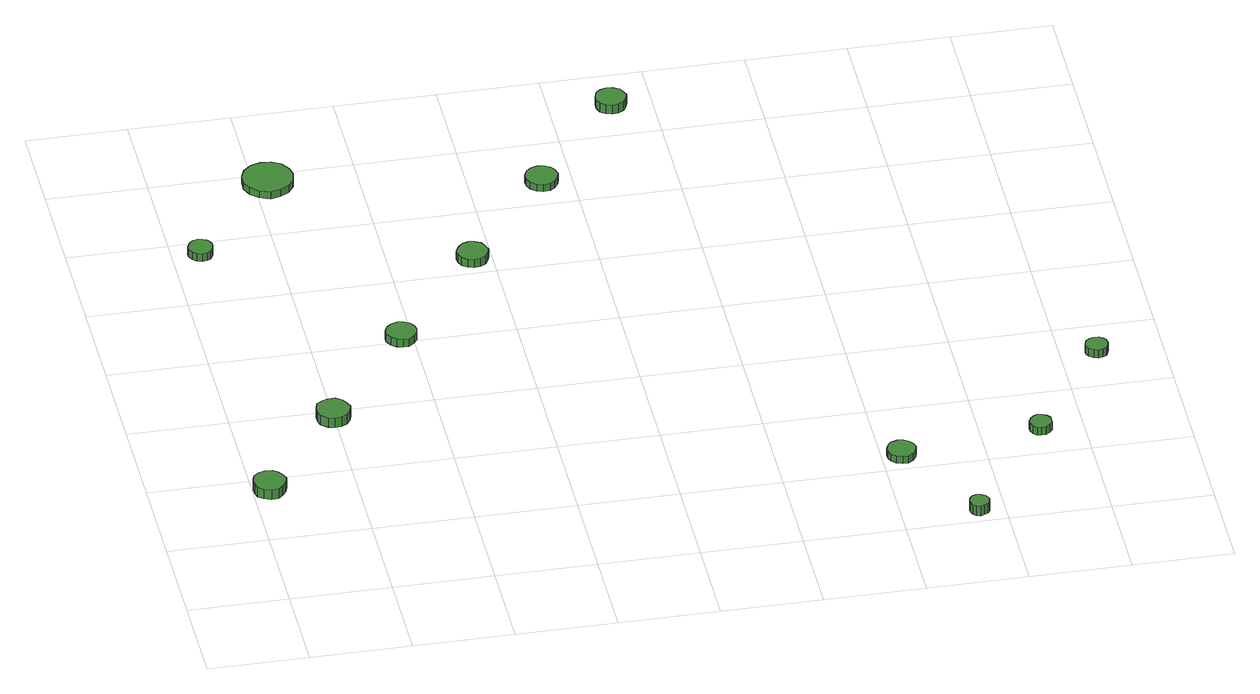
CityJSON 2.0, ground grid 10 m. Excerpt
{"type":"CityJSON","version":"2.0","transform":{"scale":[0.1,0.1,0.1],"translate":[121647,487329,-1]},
"CityObjects":{
"tree1":{"type":"SolitaryVegetationObject","attributes":{"function":"something"},"geometry":[{"type":"MultiSurface","lod":"1","boundaries":[[[0,1,2,3,4,5,6,7,8,9,10,11,12,13,14]],[[15,16,17,18,19,20,21,22,23,24,25,26,27,28,29]],[[0,29,28,1]],[[1,28,27,2]],[[2,27,26,3]],[[3,26,25,4]],[[4,25,24,5]],[[5,24,23,6]],[[6,23,22,7]],[[7,22,21,8]],[[8,21,20,9]],[[9,20,19,10]],[[10,19,18,11]],[[11,18,17,12]],[[12,17,16,13]],[[13,16,15,14]],[[14,15,29,0]]]}]},
"tree2":{"type":"SolitaryVegetationObject","attributes":{"function":"something"},"geometry":[{"type":"MultiSurface","lod":"1","boundaries":[[[30,31,32,33,34,35,36,37,38,39,40,41,42,43,44]],[[45,46,47,48,49,50,51,52,53,54,55,56,57,58,59]],[[30,59,58,31]],[[31,58,57,32]],[[32,57,56,33]],[[33,56,55,34]],[[34,55,54,35]],[[35,54,53,36]],[[36,53,52,37]],[[37,52,51,38]],[[38,51,50,39]],[[39,50,49,40]],[[40,49,48,41]],[[41,48,47,42]],[[42,47,46,43]],[[43,46,45,44]],[[44,45,59,30]]]}]},
"tree3":{"type":"SolitaryVegetationObject","attributes":{"function":"something"},"geometry":[{"type":"MultiSurface","lod":"1","boundaries":[[[60,61,62,63,64,65,66,67,68,69,70,71,72,73,74]],[[75,76,77,78,79,80,81,82,83,84,85,86,87,88,89]],[[60,89,88,61]],[[61,88,87,62]],[[62,87,86,63]],[[63,86,85,64]],[[64,85,84,65]],[[65,84,83,66]],[[66,83,82,67]],[[67,82,81,68]],[[68,81,80,69]],[[69,80,79,70]],[[70,79,78,71]],[[71,78,77,72]],[[72,77,76,73]],[[73,76,75,74]],[[74,75,89,60]]]}]},
"tree4":{"type":"SolitaryVegetationObject","attributes":{"function":"something"},"geometry":[{"type":"MultiSurface","lod":"1","boundaries":[[[90,91,92,93,94,95,96,97,98,99,100,101,102,103,104]],[[105,106,107,108,109,110,111,112,113,114,115,116,117,118,119]],[[90,119,118,91]],[[91,118,117,92]],[[92,117,116,93]],[[93,116,115,94]],[[94,115,114,95]],[[95,114,113,96]],[[96,113,112,97]],[[97,112,111,98]],[[98,111,110,99]],[[99,110,109,100]],[[100,109,108,101]],[[101,108,107,102]],[[102,107,106,103]],[[103,106,105,104]],[[104,105,119,90]]]}]},
"tree5":{"type":"SolitaryVegetationObject","attributes":{"function":"something"},"geometry":[{"type":"MultiSurface","lod":"1","boundaries":[[[120,121,122,123,124,125,126,127,128,129,130,131,132,133,134]],[[135,136,137,138,139,140,141,142,143,144,145,146,147,148,149]],[[120,149,148,121]],[[121,148,147,122]],[[122,147,146,123]],[[123,146,145,124]],[[124,145,144,125]],[[125,144,143,126]],[[126,143,142,127]],[[127,142,141,128]],[[128,141,140,129]],[[129,140,139,130]],[[130,139,138,131]],[[131,138,137,132]],[[132,137,136,133]],[[133,136,135,134]],[[134,135,149,120]]]}]},
"tree6":{"type":"SolitaryVegetationObject","attributes":{"function":"something"},"geometry":[{"type":"MultiSurface","lod":"1","boundaries":[[[150,151,152,153,154,155,156,157,158,159,160,161,162,163,164]],[[165,166,167,168,169,170,171,172,173,174,175,176,177,178,179]],[[150,179,178,151]],[[151,178,177,152]],[[152,177,176,153]],[[153,176,175,154]],[[154,175,174,155]],[[155,174,173,156]],[[156,173,172,157]],[[157,172,171,158]],[[158,171,170,159]],[[159,170,169,160]],[[160,169,168,161]],[[161,168,167,162]],[[162,167,166,163]],[[163,166,165,164]],[[164,165,179,150]]]}]},
"tree7":{"type":"SolitaryVegetationObject","attributes":{"function":"something"},"geometry":[{"type":"MultiSurface","lod":"1","boundaries":[[[180,181,182,183,184,185,186,187,188,189,190,191,192,193,194]],[[195,196,197,198,199,200,201,202,203,204,205,206,207,208,209]],[[180,209,208,181]],[[181,208,207,182]],[[182,207,206,183]],[[183,206,205,184]],[[184,205,204,185]],[[185,204,203,186]],[[186,203,202,187]],[[187,202,201,188]],[[188,201,200,189]],[[189,200,199,190]],[[190,199,198,191]],[[191,198,197,192]],[[192,197,196,193]],[[193,196,195,194]],[[194,195,209,180]]]}]},
"tree8":{"type":"SolitaryVegetationObject","attributes":{"function":"something"},"geometry":[{"type":"MultiSurface","lod":"1","boundaries":[[[210,211,212,213,214,215,216,217,218,219,220,221,222,223,224]],[[225,226,227,228,229,230,231,232,233,234,235,236,237,238,239]],[[210,239,238,211]],[[211,238,237,212]],[[212,237,236,213]],[[213,236,235,214]],[[214,235,234,215]],[[215,234,233,216]],[[216,233,232,217]],[[217,232,231,218]],[[218,231,230,219]],[[219,230,229,220]],[[220,229,228,221]],[[221,228,227,222]],[[222,227,226,223]],[[223,226,225,224]],[[224,225,239,210]]]}]},
"tree9":{"type":"SolitaryVegetationObject","attributes":{"function":"something"},"geometry":[{"type":"MultiSurface","lod":"1","boundaries":[[[240,241,242,243,244,245,246,247,248,249,250,251,252,253,254]],[[255,256,257,258,259,260,261,262,263,264,265,266,267,268,269]],[[240,269,268,241]],[[241,268,267,242]],[[242,267,266,243]],[[243,266,265,244]],[[244,265,264,245]],[[245,264,263,246]],[[246,263,262,247]],[[247,262,261,248]],[[248,261,260,249]],[[249,260,259,250]],[[250,259,258,251]],[[251,258,257,252]],[[252,257,256,253]],[[253,256,255,254]],[[254,255,269,240]]]}]},
"tree10":{"type":"SolitaryVegetationObject","attributes":{"function":"something"},"geometry":[{"type":"MultiSurface","lod":"1","boundaries":[[[270,271,272,273,274,275,276,277,278,279,280,281,282,283,284]],[[285,286,287,288,289,290,291,292,293,294,295,296,297,298,299]],[[270,299,298,271]],[[271,298,297,272]],[[272,297,296,273]],[[273,296,295,274]],[[274,295,294,275]],[[275,294,293,276]],[[276,293,292,277]],[[277,292,291,278]],[[278,291,290,279]],[[279,290,289,280]],[[280,289,288,281]],[[281,288,287,282]],[[282,287,286,283]],[[283,286,285,284]],[[284,285,299,270]]]}]},
"tree11":{"type":"SolitaryVegetationObject","attributes":{"function":"something"},"geometry":[{"type":"MultiSurface","lod":"1","boundaries":[[[300,301,302,303,304,305,306,307,308,309,310,311,312,313,314]],[[315,316,317,318,319,320,321,322,323,324,325,326,327,328,329]],[[300,329,328,301]],[[301,328,327,302]],[[302,327,326,303]],[[303,326,325,304]],[[304,325,324,305]],[[305,324,323,306]],[[306,323,322,307]],[[307,322,321,308]],[[308,321,320,309]],[[309,320,319,310]],[[310,319,318,311]],[[311,318,317,312]],[[312,317,316,313]],[[313,316,315,314]],[[314,315,329,300]]]}]},
"tree12":{"type":"SolitaryVegetationObject","attributes":{"function":"something"},"geometry":[{"type":"MultiSurface","lod":"1","boundaries":[[[330,331,332,333,334,335,336,337,338,339,340,341,342,343,344]],[[345,346,347,348,349,350,351,352,353,354,355,356,357,358,359]],[[330,359,358,331]],[[331,358,357,332]],[[332,357,356,333]],[[333,356,355,334]],[[334,355,354,335]],[[335,354,353,336]],[[336,353,352,337]],[[337,352,351,338]],[[338,351,350,339]],[[339,350,349,340]],[[340,349,348,341]],[[341,348,347,342]],[[342,347,346,343]],[[343,346,345,344]],[[344,345,359,330]]]}]}
},
"vertices":[
[33,183,17],[31,189,17],[27,195,17],[22,198,17],[15,199,17],[8,197,17],[3,192,17],[1,186,17],[1,179,17],[3,173,17],[8,169,17],[15,166,17],[22,167,17],[27,171,17],[31,176,17],[31,176,6],[27,171,6],[22,167,6],[15,166,6],[8,169,6],[3,173,6],[1,179,6],[1,186,6],[3,192,6],[8,197,6],[15,199,6],[22,198,6],[27,195,6],[31,189,6],[33,183,6],
[116,288,18],[114,294,18],[110,300,18],[104,304,18],[97,304,18],[91,302,18],[85,298,18],[83,291,18],[83,284,18],[85,278,18],[91,273,18],[97,271,18],[104,272,18],[110,275,18],[114,281,18],[114,281,7],[110,275,7],[104,272,7],[97,271,7],[91,273,7],[85,278,7],[83,284,7],[83,291,7],[85,298,7],[91,302,7],[97,304,7],[104,304,7],[110,300,7],[114,294,7],[116,288,7],
[39,578,18],[38,582,18],[35,587,18],[31,589,18],[26,590,18],[21,588,18],[18,585,18],[15,580,18],[15,575,18],[18,570,18],[21,567,18],[26,565,18],[31,566,18],[35,568,18],[38,573,18],[38,573,9],[35,568,9],[31,566,9],[26,565,9],[21,567,9],[18,570,9],[15,575,9],[15,580,9],[18,585,9],[21,588,9],[26,590,9],[31,589,9],[35,587,9],[38,582,9],[39,578,9],
[203,404,17],[202,410,17],[198,415,17],[193,418,17],[187,419,17],[181,417,17],[176,413,17],[173,407,17],[173,401,17],[176,395,17],[181,391,17],[187,389,17],[193,389,17],[198,393,17],[202,398,17],[202,398,8],[198,393,8],[193,389,8],[187,389,8],[181,391,8],[176,395,8],[173,401,8],[173,407,8],[176,413,8],[181,417,8],[187,419,8],[193,418,8],[198,415,8],[202,410,8],[203,404,8],
[137,679,18],[135,689,18],[129,698,18],[120,703,18],[110,704,18],[100,701,18],[92,694,18],[88,685,18],[88,674,18],[92,665,18],[100,658,18],[110,654,18],[120,656,18],[129,661,18],[135,669,18],[135,669,10],[129,661,10],[120,656,10],[110,654,10],[100,658,10],[92,665,10],[88,674,10],[88,685,10],[92,694,10],[100,701,10],[110,704,10],[120,703,10],[129,698,10],[135,689,10],[137,679,10],
[296,520,18],[294,526,18],[291,532,18],[285,535,18],[279,536,18],[273,534,18],[268,529,18],[265,523,18],[265,517,18],[268,511,18],[273,507,18],[279,505,18],[285,506,18],[291,509,18],[294,514,18],[294,514,9],[291,509,9],[285,506,9],[279,505,9],[273,507,9],[268,511,9],[265,517,9],[265,523,9],[268,529,9],[273,534,9],[279,536,9],[285,535,9],[291,532,9],[294,526,9],[296,520,9],
[386,633,17],[384,640,17],[380,645,17],[375,648,17],[368,649,17],[362,647,17],[357,643,17],[354,636,17],[354,630,17],[357,624,17],[362,619,17],[368,617,17],[375,618,17],[380,621,17],[384,627,17],[384,627,9],[380,621,9],[375,618,9],[368,617,9],[362,619,9],[357,624,9],[354,630,9],[354,636,9],[357,643,9],[362,647,9],[368,649,9],[375,648,9],[380,645,9],[384,640,9],[386,633,9],
[634,123,14],[632,129,14],[629,133,14],[624,136,14],[618,137,14],[612,135,14],[608,131,14],[606,126,14],[606,120,14],[608,115,14],[612,111,14],[618,109,14],[624,109,14],[629,112,14],[632,117,14],[632,117,6],[629,112,6],[624,109,6],[618,109,6],[612,111,6],[608,115,6],[606,120,6],[606,126,6],[608,131,6],[612,135,6],[618,137,6],[624,136,6],[629,133,6],[632,129,6],[634,123,6],
[685,19,17],[684,23,17],[682,26,17],[678,28,17],[674,29,17],[670,28,17],[667,25,17],[666,21,17],[666,17,17],[667,13,17],[670,10,17],[674,9,17],[678,10,17],[682,12,17],[684,15,17],[684,15,6],[682,12,6],[678,10,6],[674,9,6],[670,10,6],[667,13,6],[666,17,6],[666,21,6],[667,25,6],[670,28,6],[674,29,6],[678,28,6],[682,26,6],[684,23,6],[685,19,6],
[475,748,18],[473,754,18],[470,759,18],[464,762,18],[458,763,18],[452,761,18],[447,757,18],[445,751,18],[445,745,18],[447,739,18],[452,735,18],[458,733,18],[464,734,18],[470,737,18],[473,742,18],[473,742,8],[470,737,8],[464,734,8],[458,733,8],[452,735,8],[447,739,8],[445,745,8],[445,751,8],[447,757,8],[452,761,8],[458,763,8],[464,762,8],[470,759,8],[473,754,8],[475,748,8],
[769,141,15],[769,145,15],[766,149,15],[762,151,15],[757,152,15],[753,150,15],[750,147,15],[748,143,15],[748,139,15],[750,134,15],[753,131,15],[757,130,15],[762,130,15],[766,133,15],[769,136,15],[769,136,6],[766,133,6],[762,130,6],[757,130,6],[753,131,6],[750,134,6],[748,139,6],[748,143,6],[750,147,6],[753,150,6],[757,152,6],[762,151,6],[766,149,6],[769,145,6],[769,141,6],
[847,257,15],[846,262,15],[844,265,15],[840,268,15],[835,268,15],[831,267,15],[827,264,15],[825,259,15],[825,255,15],[827,251,15],[831,248,15],[835,246,15],[840,247,15],[844,249,15],[846,253,15],[846,253,6],[844,249,6],[840,247,6],[835,246,6],[831,248,6],[827,251,6],[825,255,6],[825,259,6],[827,264,6],[831,267,6],[835,268,6],[840,268,6],[844,265,6],[846,262,6],[847,257,6]
]}
